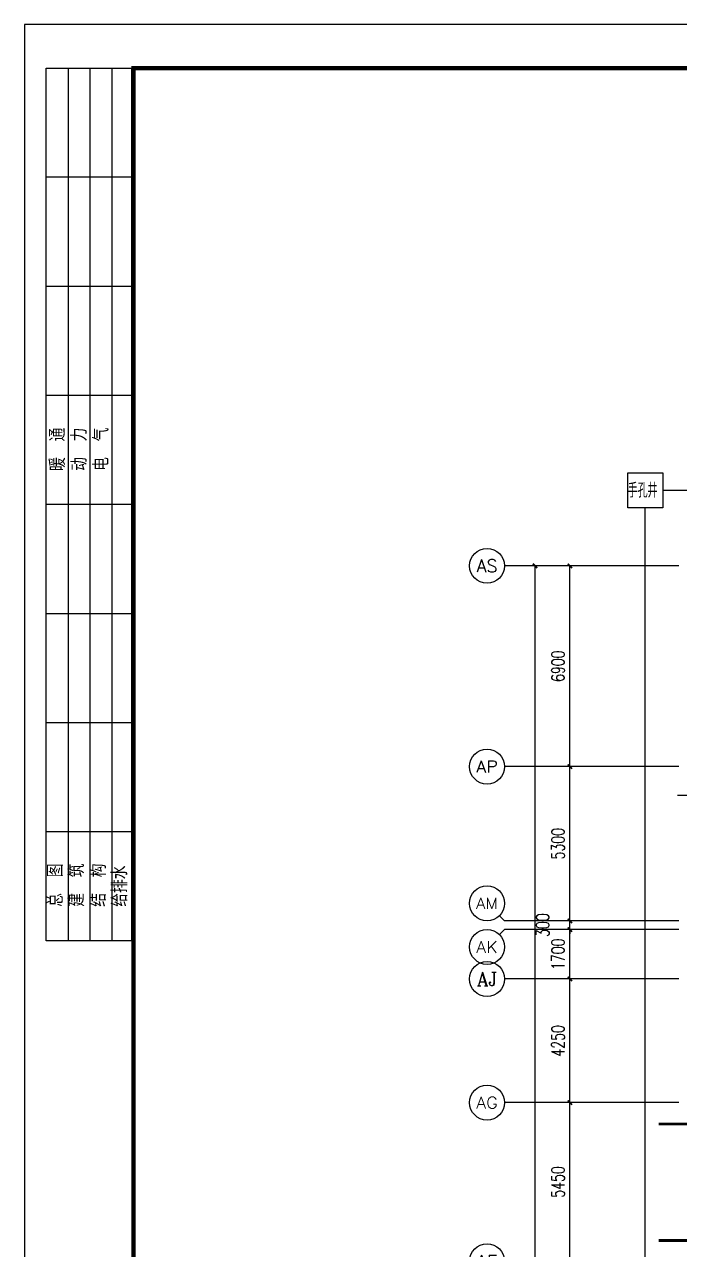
# Model space of a CAD drawing. Extents: x 101023 to 279373, y -114511 to 293844.
# Drawn here: x 101023 to 123550, y 251741 to 293844 of the extents above; entities that cross this region are included whole.
import ezdxf
from ezdxf.enums import TextEntityAlignment as Align

# ---------------------------------------------------------------- set-up
doc = ezdxf.new("R2010")
doc.units = 0
doc.header["$LTSCALE"] = 1000
doc.header["$MEASUREMENT"] = 0
doc.linetypes.add('DASH', pattern=[0.35, 0.25, -0.1])
for name, color, linetype in [('AXIS', 3, 'Continuous'), ('AXIS_TEXT', 7, 'Continuous'), ('BTTK', 7, 'Continuous'), ('BZ', 7, 'Continuous'), ('EQUIP-插座', 3, 'Continuous'), ('PUB_TITLE', 7, 'Continuous'), ('STAIR', 2, 'Continuous'), ('WALL', 2, 'Continuous'), ('WIRE-照明', 6, 'Continuous')]:
    doc.layers.add(name, color=color, linetype=linetype)
doc.styles.add('_TCH_AXIS', font='COMPLEX', dxfattribs={"bigfont": 'GBCBIG'})
doc.styles.add('_TCH_DIM_T3', font='SIMPLEX', dxfattribs={"width": 0.705882, "bigfont": 'GBCBIG'})
doc.styles.add('_TEL_DIM', font='simplex.shx', dxfattribs={"width": 0.8, "height": 3.5, "bigfont": 'gbcbig.shx'})
doc.styles.add('COMPLEX', font='COMPLEX')
doc.styles.add('HZ(TK)', font='geniso.shx', dxfattribs={"width": 0.9, "bigfont": 'hztxt.shx'})
doc.dimstyles.new('_TCH_ARCH&&150', dxfattribs={"dimtxt": 446.25, "dimasz": 150, "dimexe": 375, "dimexo": 450, "dimgap": 189.375, "dimtad": 1, "dimdec": 0, "dimzin": 0, "dimdsep": 46, "dimtxsty": '_TCH_DIM_T3', "dimblk": 'ARCHTICK', "dimcen": 0.09, "dimclrt": 7, "dimazin": 2, "dimtfac": 1, "dimtdec": 0, "dimtix": 1, "dimtmove": 2, "dimatfit": 3, "dimfxl": 1, "dimtolj": 1, "dimtzin": 0, "dimarcsym": 0})

# ---------------------------------------------------------------- blocks, each defined once
blk = doc.blocks.new('vhtemplate_2020年新竖式图框_A0')
at = {"layer": 'PUB_TITLE'}
for p, q in [((5, 631), (5, 831)), ((5, 831), (25, 831)), ((10, 831), (10, 631)), ((15, 831), (15, 631)), ((20, 831), (20, 631)), ((24.5, 831), (24.5, 631)), ((25, 831), (25, 631)), ((25, 806), (5, 806)), ((25, 781), (5, 781)), ((25, 756), (5, 756)), ((25, 731), (5, 731)), ((25, 706), (5, 706)), ((25, 681), (5, 681)), ((25, 656), (5, 656)), ((25, 631), (5, 631))]:
    blk.add_line(p, q, dxfattribs=at)
at = {"layer": 'PUB_TITLE', "color": 7}
blk.add_lwpolyline([(0, 0), (1189, 0), (1189, 841), (0, 841)], close=True, dxfattribs=at)
at = {"layer": 'PUB_TITLE', "const_width": 1}
blk.add_lwpolyline([(25, 10), (1179, 10), (1179, 831), (25, 831)], close=True, dxfattribs=at)
at = {"layer": 'BTTK', "color": 4, "style": 'HZ(TK)', "width": 0.9}
for tag, p in [('合作单位', (1144, 743.5)), ('建设单位', (1144, 209.5)), ('工程名称', (1144, 176.5)), ('子项名称', (1154, 160)), ('图纸名称', (1144, 141))]:
    blk.add_attdef(tag, text='', height=3.5, dxfattribs=at).set_placement(p, align=Align.MIDDLE_CENTER)
for tag, p in [('注册证书号', (1156.5, 309.01)), ('注册印章号', (1156.5, 301.01)), ('设计号', (1154, 193)), ('图别', (1137.75, 34)), ('图号', (1170.25, 34)), ('版本号', (1137.75, 26)), ('日期', (1170.25, 26))]:
    blk.add_attdef(tag, text='', height=3.5, dxfattribs=at).set_placement(p, align=Align.MIDDLE)
at = {"layer": 'PUB_TITLE', "style": 'HZ(TK)', "width": 0.9}
for s, p in [('暖  通', (9.32, 738.72)), ('动  力', (14.32, 738.72)), ('电  气', (19.32, 738.72)), ('总  图', (8.82, 638.84)), ('建  筑', (13.7, 638.84)), ('结  构', (18.7, 638.84)), ('给排水', (23.57, 638.84))]:
    blk.add_text(s, height=3.5, rotation=90, dxfattribs=at).set_placement(p)
blk = doc.blocks.new('_AXISO')
blk.add_circle((0, 0), 0.5)
at = {"layer": 'AXIS_TEXT', "style": 'COMPLEX', "width": 1.041667}
blk.add_attdef('A', text='', height=0.56, dxfattribs=at).set_placement((-0.25, -0.28), (0.25, -0.28), align=Align.FIT)
blk = doc.blocks.new('_ArchTick')
at = {"color": 0, "linetype": 'ByBlock', "const_width": 0.4}
blk.add_lwpolyline([(-0.5, -0.5), (0.5, 0.5)], dxfattribs=at)
blk = doc.blocks.new('*D36')
at = {"layer": 'AXIS', "color": 0, "lineweight": -2, "transparency": 16777216}
for p, q in [((924408, 863592), (919533, 863592)), ((919908, 773292), (919908, 863592)), ((924408, 773292), (919533, 773292))]:
    blk.add_line(p, q, dxfattribs=at)
at = {"layer": 'Defpoints', "color": 0, "transparency": 16777216}
for p in [(919908, 863592), (924858, 863592), (924858, 773292)]:
    blk.add_point(p, dxfattribs=at)
at = {"layer": 'AXIS', "color": 0, "lineweight": -2, "transparency": 16777216, "xscale": 150, "yscale": 150, "zscale": 150}
for p, rotation in [((919908, 863592), 90), ((919908, 773292), 270)]:
    blk.add_blockref('_ArchTick', p, dxfattribs=dict(at, rotation=rotation))
at = {"layer": 'AXIS', "color": 7, "transparency": 16777216, "insert": (919496, 818442), "char_height": 446.2, "attachment_point": 5, "rotation": 90, "style": '_TCH_DIM_T3'}
blk.add_mtext('\\A1;90300', dxfattribs=at)
blk = doc.blocks.new('*D54')
at = {"layer": 'AXIS', "color": 0, "lineweight": -2, "transparency": 16777216}
for p, q in [((924408, 845142), (920733, 845142)), ((921108, 839692), (921108, 845142)), ((924408, 839692), (920733, 839692))]:
    blk.add_line(p, q, dxfattribs=at)
at = {"layer": 'Defpoints', "color": 0, "transparency": 16777216}
for p in [(921108, 845142), (924858, 845142), (924858, 839692)]:
    blk.add_point(p, dxfattribs=at)
at = {"layer": 'AXIS', "color": 0, "lineweight": -2, "transparency": 16777216, "xscale": 150, "yscale": 150, "zscale": 150}
for p, rotation in [((921108, 845142), 90), ((921108, 839692), 270)]:
    blk.add_blockref('_ArchTick', p, dxfattribs=dict(at, rotation=rotation))
at = {"layer": 'AXIS', "color": 7, "transparency": 16777216, "insert": (920696, 842417), "char_height": 446.2, "attachment_point": 5, "rotation": 90, "style": '_TCH_DIM_T3'}
blk.add_mtext('\\A1;5450', dxfattribs=at)
blk = doc.blocks.new('*D55')
at = {"layer": 'AXIS', "color": 0, "lineweight": -2, "transparency": 16777216}
for p, q in [((924408, 849392), (920733, 849392)), ((921108, 845142), (921108, 849392)), ((924408, 845142), (920733, 845142))]:
    blk.add_line(p, q, dxfattribs=at)
at = {"layer": 'Defpoints', "color": 0, "transparency": 16777216}
for p in [(921108, 849392), (924858, 849392), (924858, 845142)]:
    blk.add_point(p, dxfattribs=at)
at = {"layer": 'AXIS', "color": 0, "lineweight": -2, "transparency": 16777216, "xscale": 150, "yscale": 150, "zscale": 150}
for p, rotation in [((921108, 849392), 90), ((921108, 845142), 270)]:
    blk.add_blockref('_ArchTick', p, dxfattribs=dict(at, rotation=rotation))
at = {"layer": 'AXIS', "color": 7, "transparency": 16777216, "insert": (920696, 847267), "char_height": 446.2, "attachment_point": 5, "rotation": 90, "style": '_TCH_DIM_T3'}
blk.add_mtext('\\A1;4250', dxfattribs=at)
blk = doc.blocks.new('*D56')
at = {"layer": 'AXIS', "color": 0, "lineweight": -2, "transparency": 16777216}
for p, q in [((924408, 851092), (920733, 851092)), ((921108, 849392), (921108, 851092)), ((924408, 849392), (920733, 849392))]:
    blk.add_line(p, q, dxfattribs=at)
at = {"layer": 'Defpoints', "color": 0, "transparency": 16777216}
for p in [(921108, 851092), (924858, 851092), (924858, 849392)]:
    blk.add_point(p, dxfattribs=at)
at = {"layer": 'AXIS', "color": 0, "lineweight": -2, "transparency": 16777216, "xscale": 150, "yscale": 150, "zscale": 150}
for p, rotation in [((921108, 851092), 90), ((921108, 849392), 270)]:
    blk.add_blockref('_ArchTick', p, dxfattribs=dict(at, rotation=rotation))
at = {"layer": 'AXIS', "color": 7, "transparency": 16777216, "insert": (920696, 850242), "char_height": 446.2, "attachment_point": 5, "rotation": 90, "style": '_TCH_DIM_T3'}
blk.add_mtext('\\A1;1700', dxfattribs=at)
blk = doc.blocks.new('*D57')
at = {"layer": 'AXIS', "color": 0, "lineweight": -2, "transparency": 16777216}
for p, q in [((924408, 851392), (920733, 851392)), ((921108, 851392), (921108, 851542)), ((921108, 851092), (921108, 851392)), ((924408, 851092), (920733, 851092)), ((921108, 851092), (921108, 850942))]:
    blk.add_line(p, q, dxfattribs=at)
at = {"layer": 'Defpoints', "color": 0, "transparency": 16777216}
for p in [(921108, 851392), (924858, 851392), (924858, 851092)]:
    blk.add_point(p, dxfattribs=at)
at = {"layer": 'AXIS', "color": 0, "lineweight": -2, "transparency": 16777216, "xscale": 150, "yscale": 150, "zscale": 150}
for p, rotation in [((921108, 851392), 270), ((921108, 851092), 90)]:
    blk.add_blockref('_ArchTick', p, dxfattribs=dict(at, rotation=rotation))
at = {"layer": 'AXIS', "color": 7, "transparency": 16777216, "insert": (920171, 851242), "char_height": 446.2, "attachment_point": 5, "rotation": 90, "style": '_TCH_DIM_T3'}
blk.add_mtext('\\A1;300', dxfattribs=at)
blk = doc.blocks.new('*D58')
at = {"layer": 'AXIS', "color": 0, "lineweight": -2, "transparency": 16777216}
for p, q in [((924408, 856692), (920733, 856692)), ((921108, 851392), (921108, 856692)), ((924408, 851392), (920733, 851392))]:
    blk.add_line(p, q, dxfattribs=at)
at = {"layer": 'Defpoints', "color": 0, "transparency": 16777216}
for p in [(921108, 856692), (924858, 856692), (924858, 851392)]:
    blk.add_point(p, dxfattribs=at)
at = {"layer": 'AXIS', "color": 0, "lineweight": -2, "transparency": 16777216, "xscale": 150, "yscale": 150, "zscale": 150}
for p, rotation in [((921108, 856692), 90), ((921108, 851392), 270)]:
    blk.add_blockref('_ArchTick', p, dxfattribs=dict(at, rotation=rotation))
at = {"layer": 'AXIS', "color": 7, "transparency": 16777216, "insert": (920696, 854042), "char_height": 446.2, "attachment_point": 5, "rotation": 90, "style": '_TCH_DIM_T3'}
blk.add_mtext('\\A1;5300', dxfattribs=at)
blk = doc.blocks.new('*D59')
at = {"layer": 'AXIS', "color": 0, "lineweight": -2, "transparency": 16777216}
for p, q in [((924408, 863592), (920733, 863592)), ((921108, 856692), (921108, 863592)), ((924408, 856692), (920733, 856692))]:
    blk.add_line(p, q, dxfattribs=at)
at = {"layer": 'Defpoints', "color": 0, "transparency": 16777216}
for p in [(921108, 863592), (924858, 863592), (924858, 856692)]:
    blk.add_point(p, dxfattribs=at)
at = {"layer": 'AXIS', "color": 0, "lineweight": -2, "transparency": 16777216, "xscale": 150, "yscale": 150, "zscale": 150}
for p, rotation in [((921108, 863592), 90), ((921108, 856692), 270)]:
    blk.add_blockref('_ArchTick', p, dxfattribs=dict(at, rotation=rotation))
at = {"layer": 'AXIS', "color": 7, "transparency": 16777216, "insert": (920696, 860142), "char_height": 446.2, "attachment_point": 5, "rotation": 90, "style": '_TCH_DIM_T3'}
blk.add_mtext('\\A1;6900', dxfattribs=at)
blk = doc.blocks.new('ERT')
at = {"layer": 'AXIS'}
for p, q in [((924858.2, 863592.1), (918858.2, 863592.1)), ((924858.2, 856692.1), (918858.2, 856692.1)), ((918682.5, 851567.8), (918858.2, 851392.1)), ((924858.2, 851392.1), (918858.2, 851392.1)), ((918682.5, 850916.3), (918858.2, 851092.1)), ((924858.2, 851092.1), (918858.2, 851092.1)), ((924858.2, 849392.1), (918858.2, 849392.1)), ((924858.2, 845142.1), (918858.2, 845142.1))]:
    blk.add_line(p, q, dxfattribs=at)
ref = blk.add_blockref('_AXISO', (918258.2, 863592.1), dxfattribs=dict(at, xscale=1200, yscale=1200, zscale=1200))
ref.add_attrib('A', 'AS', dxfattribs={"layer": 'AXIS_TEXT', "height": 432.18, "style": '_TCH_AXIS'}).set_placement((917898.1, 863376), (918618.3, 863376), align=Align.FIT)
ref = blk.add_blockref('_AXISO', (918258.2, 856692.1), dxfattribs=dict(at, xscale=1200, yscale=1200, zscale=1200))
ref.add_attrib('A', 'AP', dxfattribs={"layer": 'AXIS_TEXT', "height": 406.3, "style": '_TCH_AXIS'}).set_placement((917890.6, 856488.9), (918625.8, 856488.9), align=Align.FIT)
ref = blk.add_blockref('_AXISO', (918258.2, 851992.1), dxfattribs=dict(at, xscale=1200, yscale=1200, zscale=1200))
ref.add_attrib('A', 'AM', dxfattribs={"layer": 'AXIS_TEXT', "height": 375.66, "style": '_TCH_AXIS'}).set_placement((917882.5, 851804.2), (918633.9, 851804.2), align=Align.FIT)
ref = blk.add_blockref('_AXISO', (918258.2, 850492.1), dxfattribs=dict(at, xscale=1200, yscale=1200, zscale=1200))
ref.add_attrib('A', 'AK', dxfattribs={"layer": 'AXIS_TEXT', "height": 390.46, "style": '_TCH_AXIS'}).set_placement((917886.3, 850296.8), (918630.1, 850296.8), align=Align.FIT)
ref = blk.add_blockref('_AXISO', (918258.2, 849392.1), dxfattribs=dict(at, xscale=1200, yscale=1200, zscale=1200))
ref.add_attrib('A', 'AJ', dxfattribs={"layer": 'AXIS_TEXT', "height": 460.87, "style": '_TCH_AXIS'}).set_placement((917907.1, 849161.6), (918609.3, 849161.6), align=Align.FIT)
ref = blk.add_blockref('_AXISO', (918258.2, 845142.1), dxfattribs=dict(at, xscale=1200, yscale=1200, zscale=1200))
ref.add_attrib('A', 'AG', dxfattribs={"layer": 'AXIS_TEXT', "height": 398.24, "style": '_TCH_AXIS'}).set_placement((917888.4, 844943), (918628, 844943), align=Align.FIT)
ref = blk.add_blockref('_AXISO', (918258.2, 839692.1), dxfattribs=dict(at, xscale=1200, yscale=1200, zscale=1200))
ref.add_attrib('A', 'AE', dxfattribs={"layer": 'AXIS_TEXT', "height": 414.63, "style": '_TCH_AXIS'}).set_placement((917892.9, 839484.8), (918623.5, 839484.8), align=Align.FIT)
for p1, p2, distance, picture, middle in [((924858.2, 773292.1), (924858.2, 863592.1), 4950, '*D36', (919495.7, 818442.1)), ((924858.2, 856692.1), (924858.2, 863592.1), 3750, '*D59', (920695.7, 860142.1)), ((924858.2, 851392.1), (924858.2, 856692.1), 3750, '*D58', (920695.7, 854042.1)), ((924858.2, 849392.1), (924858.2, 851092.1), 3750, '*D56', (920695.7, 850242.1)), ((924858.2, 845142.1), (924858.2, 849392.1), 3750, '*D55', (920695.7, 847267.1)), ((924858.2, 839692.1), (924858.2, 845142.1), 3750, '*D54', (920695.7, 842417.1))]:
    dim = blk.add_aligned_dim(p1=p1, p2=p2, distance=distance, dimstyle='_TCH_ARCH&&150', dxfattribs=at)
    dim.commit()
    dim.dimension.update_dxf_attribs({"geometry": picture, "text_midpoint": middle})
dim = blk.add_linear_dim(base=(921108.2, 851392.1), p1=(924858.2, 851092.1), p2=(924858.2, 851392.1), angle=90, dimstyle='_TCH_ARCH&&150', dxfattribs=at)
dim.commit()
dim.dimension.update_dxf_attribs({"geometry": '*D57', "text_midpoint": (920170.7, 851242.1), "dimtype": 129})
blk = doc.blocks.new('A$C40CE5D7B')
at = {"color": 252, "linetype": 'DASH', "ltscale": 3, "const_width": 100}
blk.add_lwpolyline([(6504, 89385), (82000, 89385), (82000, 37455), (10879, 37455)], dxfattribs=at)
blk.add_lwpolyline([(6504, 85385), (66000, 85385, -0.414214), (78000, 73385), (78000, 53455, -0.414214), (66000, 41455), (10879, 41455)], format="xyb", dxfattribs=at)
at = {"layer": 'WALL'}
blk.add_blockref('ERT', (-917658, -755022), dxfattribs=at)

msp = doc.modelspace()

# ---------------------------------------------------------------- linework, layer by layer
at = {"layer": 'BZ'}
msp.add_line((125130, 267345), (123481, 267345), dxfattribs=at)
at = {"layer": 'EQUIP-插座'}
msp.add_lwpolyline([(121773, 278434), (122973, 278434), (122973, 277234), (121773, 277234)], close=True, dxfattribs=at)
at = {"layer": 'WIRE-照明', "linetype": 'Continuous'}
msp.add_line((122973, 277834), (145014, 277834), dxfattribs=at)
at = {"layer": 'WIRE-照明'}
msp.add_line((122373, 218434), (122373, 277234), dxfattribs=at)

# ---------------------------------------------------------------- block references
at = {"layer": 'STAIR'}
msp.add_blockref('A$C40CE5D7B', (116330, 166668), dxfattribs=at)
at = {"layer": 'WALL', "xscale": 150, "yscale": 150, "zscale": 150}
msp.add_blockref('vhtemplate_2020年新竖式图框_A0', (101023, 167694), dxfattribs=at)

# ---------------------------------------------------------------- texts
at = {"layer": 'BZ', "style": '_TEL_DIM', "width": 0.8}
msp.add_text('手孔井', height=500, dxfattribs=at).set_placement((121771, 277584))

doc.saveas('drawing.dxf')
